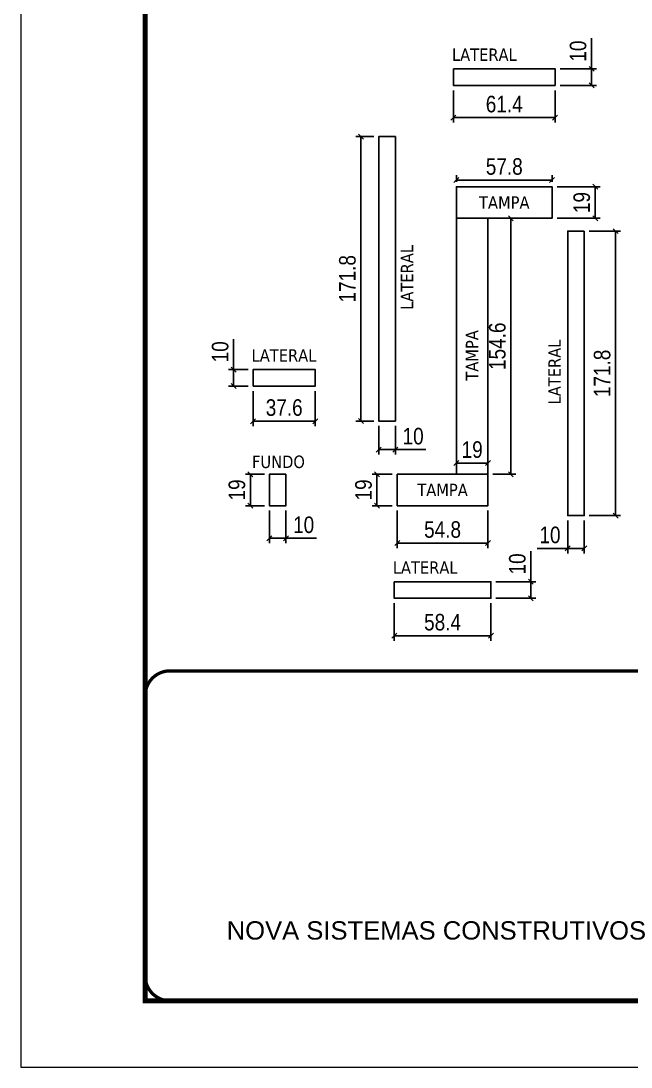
# Model space of a CAD drawing. Extents: x 2451 to 8691, y 515 to 3859.
# Drawn here: x 4036 to 4405, y 1664 to 2296 of the extents above; entities that cross this region are included whole.
import ezdxf

# ---------------------------------------------------------------- set-up
doc = ezdxf.new("R2010")
doc.units = 0
doc.linetypes.add('CONTINUO', pattern=[0])
doc.linetypes.add('DASHED', pattern=[0.75, 0.5, -0.25])
for name, color, linetype in [('COTA', 241, 'Continuous'), ('Painéis', 200, 'Continuous'), ('texto', 7, 'Continuous')]:
    doc.layers.add(name, color=color, linetype=linetype)
doc.layers.add('Folhas', color=255, linetype='Continuous', lineweight=9)
doc.layers.add('SARRAFO DE PRESSAO', color=251, linetype='DASHED', lineweight=9)
doc.styles.add('ARIAL', font='arial.ttf')
doc.styles.add('COTA TECNICA', font='techl___.ttf', dxfattribs={"height": 10})
doc.styles.get("Standard").update_dxf_attribs({"font": 'arial.ttf'})
doc.dimstyles.new('PAINEL', dxfattribs={"dimtxt": 10, "dimasz": 3, "dimexe": 3, "dimexo": 3, "dimgap": 3, "dimtad": 1, "dimdec": 1, "dimzin": 12, "dimdsep": 46, "dimtxsty": 'COTA TECNICA', "dimblk1": 'OBLIQUE', "dimblk2": 'OBLIQUE', "dimsah": 1, "dimcen": 0.9, "dimclrd": 4, "dimclre": 4, "dimclrt": 240, "dimadec": 1, "dimazin": 3, "dimtfac": 1, "dimtdec": 1, "dimtmove": 0, "dimatfit": 3, "dimfxl": 1, "dimtolj": 1, "dimtzin": 12, "dimarcsym": 0})

# ---------------------------------------------------------------- blocks, each defined once
blk = doc.blocks.new('9999999999')
at = {"color": 30, "linetype": 'CONTINUO', "const_width": 2}
blk.add_lwpolyline([(99583.98, 34230.21), (99583.98, 34414.45, 0.414214), (99568.98, 34429.45), (98228.98, 34429.45, 0.414214), (98213.98, 34414.45), (98213.98, 34245.21, 0.414214), (98228.98, 34230.21), (99583.98, 34230.21)], format="xyb", dxfattribs=at)
at = {"layer": 'Folhas'}
blk.add_lwpolyline([(98138.98, 34190.21), (99623.98, 34190.21), (99623.98, 35240.21), (98138.98, 35240.21)], close=True, dxfattribs=at)
at = {"layer": 'Folhas', "color": 30, "const_width": 3}
blk.add_lwpolyline([(98213.98, 34230.21), (99583.98, 34230.21), (99583.98, 35200.21), (98213.98, 35200.21)], close=True, dxfattribs=at)
at = {"color": 7, "linetype": 'Continuous', "ltscale": 5, "style": 'ARIAL'}
blk.add_text('NOVA SISTEMAS CONSTRUTIVOS', height=11.0592, dxfattribs=at).set_placement((98263.19, 34267.21))
blk = doc.blocks.new('_Oblique')
at = {"color": 0, "linetype": 'ByBlock', "lineweight": -2}
blk.add_line((-0.5, -0.5), (0.5, 0.5), dxfattribs=at)
blk = doc.blocks.new('*D438')
at = {"layer": 'Defpoints', "color": 4, "linetype": 'ByBlock', "lineweight": -2, "transparency": 16777216}
for p, q in [((4297.58, 2253.6), (4297.58, 2234.15)), ((4358.93, 2253.6), (4358.93, 2234.15)), ((4297.58, 2237.15), (4358.93, 2237.15))]:
    blk.add_line(p, q, dxfattribs=at)
at = {"layer": 'Defpoints', "color": 0, "linetype": 'ByBlock', "transparency": 16777216}
for p in [(4297.58, 2256.6), (4358.93, 2256.6), (4358.93, 2237.15)]:
    blk.add_point(p, dxfattribs=at)
at = {"layer": 'Defpoints', "color": 4, "linetype": 'ByBlock', "lineweight": -2, "transparency": 16777216, "xscale": 3, "yscale": 3, "zscale": 3, "rotation": 180}
blk.add_blockref('_Oblique', (4297.58, 2237.15), dxfattribs=at)
at = {"layer": 'Defpoints', "color": 4, "linetype": 'ByBlock', "lineweight": -2, "transparency": 16777216, "xscale": 3, "yscale": 3, "zscale": 3}
blk.add_blockref('_Oblique', (4358.93, 2237.15), dxfattribs=at)
at = {"layer": 'Defpoints', "color": 240, "linetype": 'ByBlock', "transparency": 16777216, "insert": (4328.25, 2245.25), "char_height": 10, "attachment_point": 5, "style": 'COTA TECNICA'}
blk.add_mtext('\\A1;61.4', dxfattribs=at)
blk = doc.blocks.new('*D439')
at = {"layer": 'Defpoints', "color": 4, "linetype": 'ByBlock', "lineweight": -2, "transparency": 16777216}
for p, q in [((4380.94, 2266.6), (4380.94, 2285.03)), ((4361.93, 2266.6), (4383.94, 2266.6)), ((4380.94, 2256.6), (4380.94, 2266.6)), ((4361.93, 2256.6), (4383.94, 2256.6))]:
    blk.add_line(p, q, dxfattribs=at)
at = {"layer": 'Defpoints', "color": 0, "linetype": 'ByBlock', "transparency": 16777216}
for p in [(4358.93, 2266.6), (4380.94, 2266.6), (4358.93, 2256.6)]:
    blk.add_point(p, dxfattribs=at)
at = {"layer": 'Defpoints', "color": 4, "linetype": 'ByBlock', "lineweight": -2, "transparency": 16777216, "xscale": 3, "yscale": 3, "zscale": 3}
for p, rotation in [((4380.94, 2266.6), 90), ((4380.94, 2256.6), 270)]:
    blk.add_blockref('_Oblique', p, dxfattribs=dict(at, rotation=rotation))
at = {"layer": 'Defpoints', "color": 240, "linetype": 'ByBlock', "transparency": 16777216, "insert": (4372.84, 2277.31), "char_height": 10, "attachment_point": 5, "rotation": 90, "style": 'COTA TECNICA'}
blk.add_mtext('\\A1;10', dxfattribs=at)
blk = doc.blocks.new('*D440')
at = {"layer": 'Defpoints', "color": 4, "linetype": 'ByBlock', "lineweight": -2, "transparency": 16777216}
for p, q in [((4252.51, 2050.92), (4252.51, 2033.63)), ((4262.51, 2050.92), (4262.51, 2033.63)), ((4252.51, 2036.63), (4262.51, 2036.63)), ((4262.51, 2036.63), (4280.94, 2036.63))]:
    blk.add_line(p, q, dxfattribs=at)
at = {"layer": 'Defpoints', "color": 0, "linetype": 'ByBlock', "transparency": 16777216}
for p in [(4252.51, 2053.92), (4262.51, 2053.92), (4262.51, 2036.63)]:
    blk.add_point(p, dxfattribs=at)
at = {"layer": 'Defpoints', "color": 4, "linetype": 'ByBlock', "lineweight": -2, "transparency": 16777216, "xscale": 3, "yscale": 3, "zscale": 3, "rotation": 180}
blk.add_blockref('_Oblique', (4252.51, 2036.63), dxfattribs=at)
at = {"layer": 'Defpoints', "color": 4, "linetype": 'ByBlock', "lineweight": -2, "transparency": 16777216, "xscale": 3, "yscale": 3, "zscale": 3}
blk.add_blockref('_Oblique', (4262.51, 2036.63), dxfattribs=at)
at = {"layer": 'Defpoints', "color": 240, "linetype": 'ByBlock', "transparency": 16777216, "insert": (4273.22, 2044.73), "char_height": 10, "attachment_point": 5, "style": 'COTA TECNICA'}
blk.add_mtext('\\A1;10', dxfattribs=at)
blk = doc.blocks.new('*D441')
at = {"layer": 'Defpoints', "color": 4, "linetype": 'ByBlock', "lineweight": -2, "transparency": 16777216}
for p, q in [((4249.51, 2225.69), (4238.67, 2225.69)), ((4241.67, 2225.69), (4241.67, 2053.92)), ((4249.51, 2053.92), (4238.67, 2053.92))]:
    blk.add_line(p, q, dxfattribs=at)
at = {"layer": 'Defpoints', "color": 0, "linetype": 'ByBlock', "transparency": 16777216}
for p in [(4252.51, 2225.69), (4241.67, 2053.92), (4252.51, 2053.92)]:
    blk.add_point(p, dxfattribs=at)
at = {"layer": 'Defpoints', "color": 4, "linetype": 'ByBlock', "lineweight": -2, "transparency": 16777216, "xscale": 3, "yscale": 3, "zscale": 3}
for p, rotation in [((4241.67, 2225.69), 90), ((4241.67, 2053.92), 270)]:
    blk.add_blockref('_Oblique', p, dxfattribs=dict(at, rotation=rotation))
at = {"layer": 'Defpoints', "color": 240, "linetype": 'ByBlock', "transparency": 16777216, "insert": (4233.58, 2139.8), "char_height": 10, "attachment_point": 5, "rotation": 90, "style": 'COTA TECNICA'}
blk.add_mtext('\\A1;171.8', dxfattribs=at)
blk = doc.blocks.new('*D442')
at = {"layer": 'Defpoints', "color": 4, "linetype": 'ByBlock', "lineweight": -2, "transparency": 16777216}
for p, q in [((4164.86, 2085), (4164.86, 2103.43)), ((4173.6, 2085), (4161.86, 2085)), ((4164.86, 2075), (4164.86, 2085)), ((4173.6, 2075), (4161.86, 2075))]:
    blk.add_line(p, q, dxfattribs=at)
at = {"layer": 'Defpoints', "color": 0, "linetype": 'ByBlock', "transparency": 16777216}
for p in [(4164.86, 2085), (4176.6, 2085), (4176.6, 2075)]:
    blk.add_point(p, dxfattribs=at)
at = {"layer": 'Defpoints', "color": 4, "linetype": 'ByBlock', "lineweight": -2, "transparency": 16777216, "xscale": 3, "yscale": 3, "zscale": 3}
for p, rotation in [((4164.86, 2085), 90), ((4164.86, 2075), 270)]:
    blk.add_blockref('_Oblique', p, dxfattribs=dict(at, rotation=rotation))
at = {"layer": 'Defpoints', "color": 240, "linetype": 'ByBlock', "transparency": 16777216, "insert": (4156.76, 2095.71), "char_height": 10, "attachment_point": 5, "rotation": 90, "style": 'COTA TECNICA'}
blk.add_mtext('\\A1;10', dxfattribs=at)
blk = doc.blocks.new('*D443')
at = {"layer": 'Defpoints', "color": 4, "linetype": 'ByBlock', "lineweight": -2, "transparency": 16777216}
for p, q in [((4183.42, 2021.8), (4171.96, 2021.8)), ((4174.96, 2021.8), (4174.96, 2002.8)), ((4183.42, 2002.8), (4171.96, 2002.8))]:
    blk.add_line(p, q, dxfattribs=at)
at = {"layer": 'Defpoints', "color": 0, "linetype": 'ByBlock', "transparency": 16777216}
for p in [(4186.42, 2021.8), (4174.96, 2002.8), (4186.42, 2002.8)]:
    blk.add_point(p, dxfattribs=at)
at = {"layer": 'Defpoints', "color": 4, "linetype": 'ByBlock', "lineweight": -2, "transparency": 16777216, "xscale": 3, "yscale": 3, "zscale": 3}
for p, rotation in [((4174.96, 2021.8), 90), ((4174.96, 2002.8), 270)]:
    blk.add_blockref('_Oblique', p, dxfattribs=dict(at, rotation=rotation))
at = {"layer": 'Defpoints', "color": 240, "linetype": 'ByBlock', "transparency": 16777216, "insert": (4166.88, 2012.3), "char_height": 10, "attachment_point": 5, "rotation": 90, "style": 'COTA TECNICA'}
blk.add_mtext('\\A1;19', dxfattribs=at)
blk = doc.blocks.new('*D358')
at = {"layer": 'Defpoints', "color": 4, "linetype": 'ByBlock', "lineweight": -2, "transparency": 16777216}
for p, q in [((4186.42, 1999.8), (4186.42, 1980.11)), ((4196.42, 1999.8), (4196.42, 1980.11)), ((4186.42, 1983.11), (4196.42, 1983.11)), ((4196.42, 1983.11), (4214.85, 1983.11))]:
    blk.add_line(p, q, dxfattribs=at)
at = {"layer": 'Defpoints', "color": 0, "linetype": 'ByBlock', "transparency": 16777216}
for p in [(4186.42, 2002.8), (4196.42, 2002.8), (4196.42, 1983.11)]:
    blk.add_point(p, dxfattribs=at)
at = {"layer": 'Defpoints', "color": 4, "linetype": 'ByBlock', "lineweight": -2, "transparency": 16777216, "xscale": 3, "yscale": 3, "zscale": 3, "rotation": 180}
blk.add_blockref('_Oblique', (4186.42, 1983.11), dxfattribs=at)
at = {"layer": 'Defpoints', "color": 4, "linetype": 'ByBlock', "lineweight": -2, "transparency": 16777216, "xscale": 3, "yscale": 3, "zscale": 3}
blk.add_blockref('_Oblique', (4196.42, 1983.11), dxfattribs=at)
at = {"layer": 'Defpoints', "color": 240, "linetype": 'ByBlock', "transparency": 16777216, "insert": (4207.13, 1991.21), "char_height": 10, "attachment_point": 5, "style": 'COTA TECNICA'}
blk.add_mtext('\\A1;10', dxfattribs=at)
blk = doc.blocks.new('*D359')
at = {"layer": 'Defpoints', "color": 4, "linetype": 'ByBlock', "lineweight": -2, "transparency": 16777216}
for p, q in [((4261.83, 1943.91), (4261.83, 1921.26)), ((4320.18, 1943.91), (4320.18, 1921.26)), ((4320.18, 1924.26), (4261.83, 1924.26))]:
    blk.add_line(p, q, dxfattribs=at)
at = {"layer": 'Defpoints', "color": 0, "linetype": 'ByBlock', "transparency": 16777216}
for p in [(4261.83, 1946.91), (4320.18, 1946.91), (4261.83, 1924.26)]:
    blk.add_point(p, dxfattribs=at)
at = {"layer": 'Defpoints', "color": 4, "linetype": 'ByBlock', "lineweight": -2, "transparency": 16777216, "xscale": 3, "yscale": 3, "zscale": 3, "rotation": 180}
blk.add_blockref('_Oblique', (4261.83, 1924.26), dxfattribs=at)
at = {"layer": 'Defpoints', "color": 4, "linetype": 'ByBlock', "lineweight": -2, "transparency": 16777216, "xscale": 3, "yscale": 3, "zscale": 3}
blk.add_blockref('_Oblique', (4320.18, 1924.26), dxfattribs=at)
at = {"layer": 'Defpoints', "color": 240, "linetype": 'ByBlock', "transparency": 16777216, "insert": (4291, 1932.39), "char_height": 10, "attachment_point": 5, "style": 'COTA TECNICA'}
blk.add_mtext('\\A1;58.4', dxfattribs=at)
blk = doc.blocks.new('*D360')
at = {"layer": 'Defpoints', "color": 4, "linetype": 'ByBlock', "lineweight": -2, "transparency": 16777216}
for p, q in [((4344.3, 1956.91), (4344.3, 1975.34)), ((4323.18, 1956.91), (4347.3, 1956.91)), ((4344.3, 1946.91), (4344.3, 1956.91)), ((4323.18, 1946.91), (4347.3, 1946.91))]:
    blk.add_line(p, q, dxfattribs=at)
at = {"layer": 'Defpoints', "color": 0, "linetype": 'ByBlock', "transparency": 16777216}
for p in [(4320.18, 1956.91), (4344.3, 1956.91), (4320.18, 1946.91)]:
    blk.add_point(p, dxfattribs=at)
at = {"layer": 'Defpoints', "color": 4, "linetype": 'ByBlock', "lineweight": -2, "transparency": 16777216, "xscale": 3, "yscale": 3, "zscale": 3}
for p, rotation in [((4344.3, 1956.91), 90), ((4344.3, 1946.91), 270)]:
    blk.add_blockref('_Oblique', p, dxfattribs=dict(at, rotation=rotation))
at = {"layer": 'Defpoints', "color": 240, "linetype": 'ByBlock', "transparency": 16777216, "insert": (4336.19, 1967.63), "char_height": 10, "attachment_point": 5, "rotation": 90, "style": 'COTA TECNICA'}
blk.add_mtext('\\A1;10', dxfattribs=at)
blk = doc.blocks.new('*D361')
at = {"layer": 'Defpoints', "color": 4, "linetype": 'ByBlock', "lineweight": -2, "transparency": 16777216}
for p, q in [((4366.58, 1993.8), (4366.58, 1973.97)), ((4376.58, 1993.8), (4376.58, 1973.97)), ((4366.58, 1976.97), (4348.15, 1976.97)), ((4376.58, 1976.97), (4366.58, 1976.97))]:
    blk.add_line(p, q, dxfattribs=at)
at = {"layer": 'Defpoints', "color": 0, "linetype": 'ByBlock', "transparency": 16777216}
for p in [(4366.58, 1996.8), (4376.58, 1996.8), (4366.58, 1976.97)]:
    blk.add_point(p, dxfattribs=at)
at = {"layer": 'Defpoints', "color": 4, "linetype": 'ByBlock', "lineweight": -2, "transparency": 16777216, "xscale": 3, "yscale": 3, "zscale": 3, "rotation": 180}
blk.add_blockref('_Oblique', (4366.58, 1976.97), dxfattribs=at)
at = {"layer": 'Defpoints', "color": 4, "linetype": 'ByBlock', "lineweight": -2, "transparency": 16777216, "xscale": 3, "yscale": 3, "zscale": 3}
blk.add_blockref('_Oblique', (4376.58, 1976.97), dxfattribs=at)
at = {"layer": 'Defpoints', "color": 240, "linetype": 'ByBlock', "transparency": 16777216, "insert": (4355.86, 1985.07), "char_height": 10, "attachment_point": 5, "style": 'COTA TECNICA'}
blk.add_mtext('\\A1;10', dxfattribs=at)
blk = doc.blocks.new('*D362')
at = {"layer": 'Defpoints', "color": 4, "linetype": 'ByBlock', "lineweight": -2, "transparency": 16777216}
for p, q in [((4379.58, 2168.57), (4398.47, 2168.57)), ((4395.47, 2168.57), (4395.47, 1996.8)), ((4379.58, 1996.8), (4398.47, 1996.8))]:
    blk.add_line(p, q, dxfattribs=at)
at = {"layer": 'Defpoints', "color": 0, "linetype": 'ByBlock', "transparency": 16777216}
for p in [(4376.58, 2168.57), (4376.58, 1996.8), (4395.47, 1996.8)]:
    blk.add_point(p, dxfattribs=at)
at = {"layer": 'Defpoints', "color": 4, "linetype": 'ByBlock', "lineweight": -2, "transparency": 16777216, "xscale": 3, "yscale": 3, "zscale": 3}
for p, rotation in [((4395.47, 2168.57), 90), ((4395.47, 1996.8), 270)]:
    blk.add_blockref('_Oblique', p, dxfattribs=dict(at, rotation=rotation))
at = {"layer": 'Defpoints', "color": 240, "linetype": 'ByBlock', "transparency": 16777216, "insert": (4387.37, 2082.69), "char_height": 10, "attachment_point": 5, "rotation": 90, "style": 'COTA TECNICA'}
blk.add_mtext('\\A1;171.8', dxfattribs=at)
blk = doc.blocks.new('*D367')
at = {"layer": 'COTA', "color": 4, "linetype": 'ByBlock', "lineweight": -2, "transparency": 16777216}
for p, q in [((4260.63, 2021.8), (4248.4, 2021.8)), ((4251.4, 2021.8), (4251.4, 2002.8)), ((4260.63, 2002.8), (4248.4, 2002.8))]:
    blk.add_line(p, q, dxfattribs=at)
at = {"layer": 'Defpoints', "color": 0, "linetype": 'ByBlock', "transparency": 16777216}
for p in [(4263.63, 2021.8), (4251.4, 2002.8), (4263.63, 2002.8)]:
    blk.add_point(p, dxfattribs=at)
at = {"layer": 'COTA', "color": 4, "linetype": 'ByBlock', "lineweight": -2, "transparency": 16777216, "xscale": 3, "yscale": 3, "zscale": 3}
for p, rotation in [((4251.4, 2021.8), 90), ((4251.4, 2002.8), 270)]:
    blk.add_blockref('_Oblique', p, dxfattribs=dict(at, rotation=rotation))
at = {"layer": 'COTA', "color": 240, "linetype": 'ByBlock', "transparency": 16777216, "insert": (4243.31, 2012.3), "char_height": 10, "attachment_point": 5, "rotation": 90, "style": 'COTA TECNICA'}
blk.add_mtext('\\A1;19', dxfattribs=at)
blk = doc.blocks.new('*D368')
at = {"layer": 'COTA', "color": 4, "linetype": 'ByBlock', "lineweight": -2, "transparency": 16777216}
for p, q in [((4263.63, 1999.8), (4263.63, 1977.23)), ((4318.38, 1999.8), (4318.38, 1977.23)), ((4263.63, 1980.23), (4318.38, 1980.23))]:
    blk.add_line(p, q, dxfattribs=at)
at = {"layer": 'Defpoints', "color": 0, "linetype": 'ByBlock', "transparency": 16777216}
for p in [(4263.63, 2002.8), (4318.38, 2002.8), (4318.38, 1980.23)]:
    blk.add_point(p, dxfattribs=at)
at = {"layer": 'COTA', "color": 4, "linetype": 'ByBlock', "lineweight": -2, "transparency": 16777216, "xscale": 3, "yscale": 3, "zscale": 3, "rotation": 180}
blk.add_blockref('_Oblique', (4263.63, 1980.23), dxfattribs=at)
at = {"layer": 'COTA', "color": 4, "linetype": 'ByBlock', "lineweight": -2, "transparency": 16777216, "xscale": 3, "yscale": 3, "zscale": 3}
blk.add_blockref('_Oblique', (4318.38, 1980.23), dxfattribs=at)
at = {"layer": 'COTA', "color": 240, "linetype": 'ByBlock', "transparency": 16777216, "insert": (4291, 1988.36), "char_height": 10, "attachment_point": 5, "style": 'COTA TECNICA'}
blk.add_mtext('\\A1;54.8', dxfattribs=at)
blk = doc.blocks.new('*D369')
at = {"layer": 'COTA', "color": 4, "linetype": 'ByBlock', "lineweight": -2, "transparency": 16777216}
for p, q in [((4321.38, 2176.37), (4335.22, 2176.37)), ((4332.22, 2021.8), (4332.22, 2176.37)), ((4321.38, 2021.8), (4335.22, 2021.8))]:
    blk.add_line(p, q, dxfattribs=at)
at = {"layer": 'Defpoints', "color": 0, "linetype": 'ByBlock', "transparency": 16777216}
for p in [(4318.38, 2176.37), (4332.22, 2176.37), (4318.38, 2021.8)]:
    blk.add_point(p, dxfattribs=at)
at = {"layer": 'COTA', "color": 4, "linetype": 'ByBlock', "lineweight": -2, "transparency": 16777216, "xscale": 3, "yscale": 3, "zscale": 3}
for p, rotation in [((4332.22, 2176.37), 90), ((4332.22, 2021.8), 270)]:
    blk.add_blockref('_Oblique', p, dxfattribs=dict(at, rotation=rotation))
at = {"layer": 'COTA', "color": 240, "linetype": 'ByBlock', "transparency": 16777216, "insert": (4324.11, 2099.08), "char_height": 10, "attachment_point": 5, "rotation": 90, "style": 'COTA TECNICA'}
blk.add_mtext('\\A1;154.6', dxfattribs=at)
blk = doc.blocks.new('*D370')
at = {"layer": 'COTA', "color": 4, "linetype": 'ByBlock', "lineweight": -2, "transparency": 16777216}
for p, q in [((4299.38, 2198.37), (4299.38, 2202.44)), ((4357.13, 2199.44), (4299.38, 2199.44)), ((4357.13, 2198.37), (4357.13, 2202.44))]:
    blk.add_line(p, q, dxfattribs=at)
at = {"layer": 'Defpoints', "color": 0, "linetype": 'ByBlock', "transparency": 16777216}
for p in [(4299.38, 2199.44), (4299.38, 2195.37), (4357.13, 2195.37)]:
    blk.add_point(p, dxfattribs=at)
at = {"layer": 'COTA', "color": 4, "linetype": 'ByBlock', "lineweight": -2, "transparency": 16777216, "xscale": 3, "yscale": 3, "zscale": 3, "rotation": 180}
blk.add_blockref('_Oblique', (4299.38, 2199.44), dxfattribs=at)
at = {"layer": 'COTA', "color": 4, "linetype": 'ByBlock', "lineweight": -2, "transparency": 16777216, "xscale": 3, "yscale": 3, "zscale": 3}
blk.add_blockref('_Oblique', (4357.13, 2199.44), dxfattribs=at)
at = {"layer": 'COTA', "color": 240, "linetype": 'ByBlock', "transparency": 16777216, "insert": (4328.25, 2207.57), "char_height": 10, "attachment_point": 5, "style": 'COTA TECNICA'}
blk.add_mtext('\\A1;57.8', dxfattribs=at)
blk = doc.blocks.new('*D371')
at = {"layer": 'COTA', "color": 4, "linetype": 'ByBlock', "lineweight": -2, "transparency": 16777216}
for p, q in [((4360.13, 2195.37), (4386.15, 2195.37)), ((4383.15, 2195.37), (4383.15, 2176.37)), ((4360.13, 2176.37), (4386.15, 2176.37))]:
    blk.add_line(p, q, dxfattribs=at)
at = {"layer": 'Defpoints', "color": 0, "linetype": 'ByBlock', "transparency": 16777216}
for p in [(4357.13, 2195.37), (4357.13, 2176.37), (4383.15, 2176.37)]:
    blk.add_point(p, dxfattribs=at)
at = {"layer": 'COTA', "color": 4, "linetype": 'ByBlock', "lineweight": -2, "transparency": 16777216, "xscale": 3, "yscale": 3, "zscale": 3}
for p, rotation in [((4383.15, 2195.37), 90), ((4383.15, 2176.37), 270)]:
    blk.add_blockref('_Oblique', p, dxfattribs=dict(at, rotation=rotation))
at = {"layer": 'COTA', "color": 240, "linetype": 'ByBlock', "transparency": 16777216, "insert": (4375.06, 2185.87), "char_height": 10, "attachment_point": 5, "rotation": 90, "style": 'COTA TECNICA'}
blk.add_mtext('\\A1;19', dxfattribs=at)
blk = doc.blocks.new('*D372')
at = {"layer": 'COTA', "color": 4, "linetype": 'ByBlock', "lineweight": -2, "transparency": 16777216}
for p, q in [((4299.38, 2024.8), (4299.38, 2031.52)), ((4318.38, 2028.52), (4299.38, 2028.52)), ((4318.38, 2024.8), (4318.38, 2031.52))]:
    blk.add_line(p, q, dxfattribs=at)
at = {"layer": 'Defpoints', "color": 0, "linetype": 'ByBlock', "transparency": 16777216}
for p in [(4299.38, 2028.52), (4299.38, 2021.8), (4318.38, 2021.8)]:
    blk.add_point(p, dxfattribs=at)
at = {"layer": 'COTA', "color": 4, "linetype": 'ByBlock', "lineweight": -2, "transparency": 16777216, "xscale": 3, "yscale": 3, "zscale": 3, "rotation": 180}
blk.add_blockref('_Oblique', (4299.38, 2028.52), dxfattribs=at)
at = {"layer": 'COTA', "color": 4, "linetype": 'ByBlock', "lineweight": -2, "transparency": 16777216, "xscale": 3, "yscale": 3, "zscale": 3}
blk.add_blockref('_Oblique', (4318.38, 2028.52), dxfattribs=at)
at = {"layer": 'COTA', "color": 240, "linetype": 'ByBlock', "transparency": 16777216, "insert": (4308.88, 2036.61), "char_height": 10, "attachment_point": 5, "style": 'COTA TECNICA'}
blk.add_mtext('\\A1;19', dxfattribs=at)
blk = doc.blocks.new('*D373')
at = {"layer": 'COTA', "color": 4, "linetype": 'ByBlock', "lineweight": -2, "transparency": 16777216}
for p, q in [((4176.6, 2072), (4176.6, 2050.77)), ((4214.15, 2072), (4214.15, 2050.77)), ((4214.15, 2053.77), (4176.6, 2053.77))]:
    blk.add_line(p, q, dxfattribs=at)
at = {"layer": 'Defpoints', "color": 0, "linetype": 'ByBlock', "transparency": 16777216}
for p in [(4176.6, 2075), (4214.15, 2075), (4176.6, 2053.77)]:
    blk.add_point(p, dxfattribs=at)
at = {"layer": 'COTA', "color": 4, "linetype": 'ByBlock', "lineweight": -2, "transparency": 16777216, "xscale": 3, "yscale": 3, "zscale": 3, "rotation": 180}
blk.add_blockref('_Oblique', (4176.6, 2053.77), dxfattribs=at)
at = {"layer": 'COTA', "color": 4, "linetype": 'ByBlock', "lineweight": -2, "transparency": 16777216, "xscale": 3, "yscale": 3, "zscale": 3}
blk.add_blockref('_Oblique', (4214.15, 2053.77), dxfattribs=at)
at = {"layer": 'COTA', "color": 240, "linetype": 'ByBlock', "transparency": 16777216, "insert": (4195.38, 2061.99), "char_height": 10, "attachment_point": 5, "style": 'COTA TECNICA'}
blk.add_mtext('\\A1;37.6', dxfattribs=at)

msp = doc.modelspace()

# ---------------------------------------------------------------- linework, layer by layer
at = {"layer": 'Painéis'}
for p, q in [((4318.38, 2176.37), (4299.38, 2176.37)), ((4299.38, 2021.8), (4318.38, 2021.8))]:
    msp.add_line(p, q, dxfattribs=at)
for points in [[(4297.58, 2266.6), (4358.93, 2266.6), (4358.93, 2256.6), (4297.58, 2256.6)], [(4262.51, 2225.69), (4252.51, 2225.69), (4252.51, 2053.92), (4262.51, 2053.92)], [(4376.58, 2168.57), (4366.58, 2168.57), (4366.58, 1996.8), (4376.58, 1996.8)], [(4176.6, 2075), (4214.15, 2075), (4214.15, 2085), (4176.6, 2085)], [(4196.42, 2021.8), (4186.42, 2021.8), (4186.42, 2002.8), (4196.42, 2002.8)], [(4261.83, 1956.91), (4320.18, 1956.91), (4320.18, 1946.91), (4261.83, 1946.91)]]:
    msp.add_lwpolyline(points, close=True, dxfattribs=at)
msp.add_lwpolyline([(4263.63, 2021.8), (4263.63, 2002.8), (4318.38, 2002.8), (4318.38, 2176.37), (4357.13, 2176.37), (4357.13, 2195.37), (4299.38, 2195.37), (4299.38, 2021.8), (4263.63, 2021.8)], dxfattribs=at)

# ---------------------------------------------------------------- block references
at = {"layer": 'SARRAFO DE PRESSAO', "color": 6, "linetype": 'ByBlock'}
msp.add_blockref('9999999999', (-94102.53, -32526.41), dxfattribs=at)

# ---------------------------------------------------------------- texts
at = {"layer": 'texto', "color": 0, "char_height": 7.5, "attachment_point": 5}
for s, insert in [('{\\fTahoma|b0|i0|c0|p34;\\C4;LATERAL}', (4316.24, 2275.13)), ('{\\fTahoma|b0|i0|c0|p34;\\C4;TAMPA}', (4328.25, 2185.87)), ('{\\fTahoma|b0|i0|c0|p34;\\C4;LATERAL}', (4195.26, 2093.53)), ('{\\fTahoma|b0|i0|c0|p34;\\C4;FUNDO}', (4191.91, 2029.22)), ('{\\fTahoma|b0|i0|c0|p34;\\C4;TAMPA}', (4291, 2012.3)), ('{\\fTahoma|b0|i0|c0|p34;\\C4;LATERAL}', (4280.49, 1965.44))]:
    msp.add_mtext(s, dxfattribs=dict(at, insert=insert))
at = {"layer": 'texto', "color": 0, "char_height": 7.5, "attachment_point": 5, "rotation": 90}
for s, insert in [('{\\fTahoma|b0|i0|c0|p34;\\C4;LATERAL}', (4269.53, 2140.64)), ('{\\fTahoma|b0|i0|c0|p34;\\C4;TAMPA}', (4308.77, 2093.54)), ('{\\fTahoma|b0|i0|c0|p34;\\C4;LATERAL}', (4358.64, 2083.52))]:
    msp.add_mtext(s, dxfattribs=dict(at, insert=insert))

# ---------------------------------------------------------------- dimensions: what is measured, and where the dimension line sits
at = {"layer": 'COTA', "linetype": 'ByBlock'}
for base, p1, p2, picture, middle in [((4299.37775, 2199.44273), (4357.12776, 2195.36746), (4299.37775, 2195.36746), '*D370', (4328.25276, 2207.57431)), ((4176.60355744, 2053.77356429), (4214.15355744, 2074.99757196), (4176.60355744, 2074.99757196), '*D373', (4195.37855744, 2061.99286254)), ((4299.38, 2028.52), (4318.38, 2021.8), (4299.38, 2021.8), '*D372', (4308.88, 2036.61)), ((4318.37775151, 1980.23267163), (4263.62775151, 2002.79880184), (4318.37775151, 2002.79880184), '*D368', (4291.00275151, 1988.36425058))]:
    dim = msp.add_linear_dim(base=base, p1=p1, p2=p2, dimstyle='PAINEL', override={"dimarcsym": 2}, dxfattribs=at)
    dim.commit()
    dim.dimension.update_dxf_attribs({"geometry": picture, "text_midpoint": middle})
for base, p1, p2, picture, middle in [((4383.15, 2176.37), (4357.13, 2195.37), (4357.13, 2176.37), '*D371', (4375.06, 2185.87)), ((4332.22, 2176.37), (4318.38, 2021.8), (4318.38, 2176.37), '*D369', (4324.11, 2099.08)), ((4251.4, 2002.8), (4263.63, 2021.8), (4263.63, 2002.8), '*D367', (4243.31, 2012.3))]:
    dim = msp.add_linear_dim(base=base, p1=p1, p2=p2, angle=90, dimstyle='PAINEL', override={"dimarcsym": 2}, dxfattribs=at)
    dim.commit()
    dim.dimension.update_dxf_attribs({"geometry": picture, "text_midpoint": middle})
at = {"layer": 'Defpoints', "linetype": 'ByBlock'}
for base, p1, p2, picture, middle in [((4380.94, 2266.6), (4358.93, 2256.6), (4358.93, 2266.6), '*D439', (4372.84, 2277.31)), ((4241.67, 2053.92), (4252.51, 2225.69), (4252.51, 2053.92), '*D441', (4233.58, 2139.8)), ((4395.47, 1996.8), (4376.58, 2168.57), (4376.58, 1996.8), '*D362', (4387.37, 2082.69)), ((4164.86, 2085), (4176.6, 2075), (4176.6, 2085), '*D442', (4156.76, 2095.71)), ((4174.96, 2002.8), (4186.42, 2021.8), (4186.42, 2002.8), '*D443', (4166.88, 2012.3)), ((4344.3, 1956.91), (4320.18, 1946.91), (4320.18, 1956.91), '*D360', (4336.19, 1967.63))]:
    dim = msp.add_linear_dim(base=base, p1=p1, p2=p2, angle=90, dimstyle='PAINEL', override={"dimarcsym": 2}, dxfattribs=at)
    dim.commit()
    dim.dimension.update_dxf_attribs({"geometry": picture, "text_midpoint": middle})
for base, p1, p2, picture, middle in [((4358.92776, 2237.147), (4297.57775, 2256.59755), (4358.92776, 2256.59755), '*D438', (4328.25276, 2245.24934)), ((4262.51, 2036.63), (4252.51, 2053.92), (4262.51, 2053.92), '*D440', (4273.22, 2044.73)), ((4196.42, 1983.11), (4186.42, 2002.8), (4196.42, 2002.8), '*D358', (4207.13, 1991.21)), ((4366.58, 1976.97), (4376.58, 1996.8), (4366.58, 1996.8), '*D361', (4355.86, 1985.07)), ((4261.82775151, 1924.25911794), (4320.17775151, 1946.91058697), (4261.82775151, 1946.91058697), '*D359', (4291.00275151, 1932.39069689))]:
    dim = msp.add_linear_dim(base=base, p1=p1, p2=p2, dimstyle='PAINEL', override={"dimarcsym": 2}, dxfattribs=at)
    dim.commit()
    dim.dimension.update_dxf_attribs({"geometry": picture, "text_midpoint": middle})

doc.saveas('drawing.dxf')
